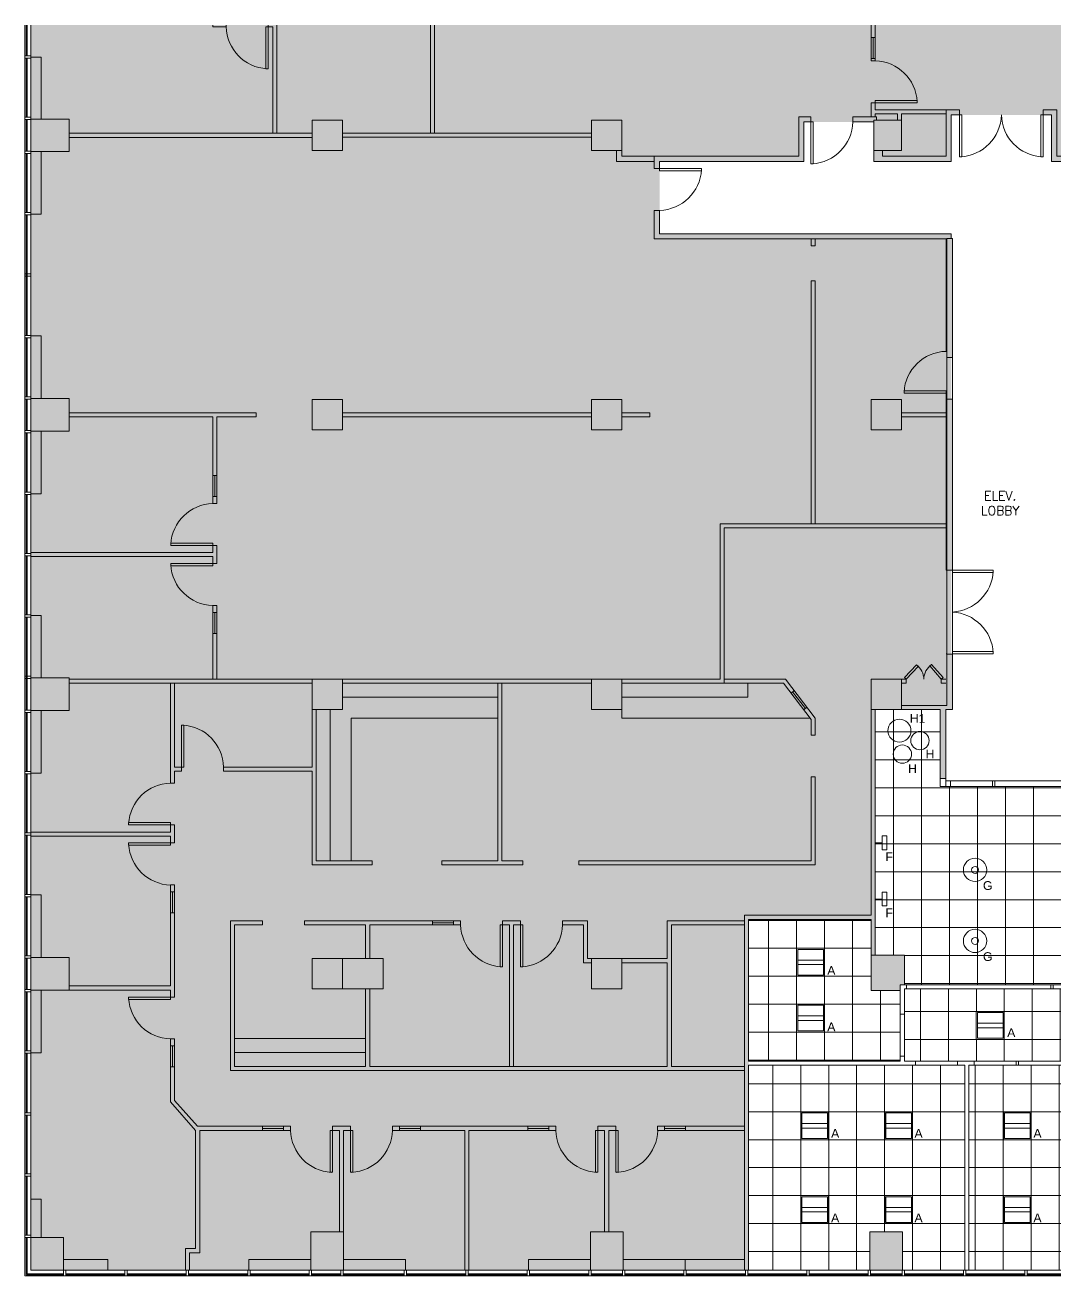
# Model space of a CAD drawing. Header units: inches. Extents: x -1086 to 2773, y -541 to 533.
# Drawn here: x -1086 to -202, y -541 to 533 of the extents above; entities that cross this region are included whole.
import ezdxf

# ---------------------------------------------------------------- set-up
doc = ezdxf.new("R2010")
doc.units = ezdxf.units.IN
doc.header["$MEASUREMENT"] = 0
for name, color, linetype, lineweight in [('A-CLNG', 13, 'Continuous', 9), ('A-CLNG-PATT', 13, 'Continuous', 9), ('A-DETL-GENF', 92, 'Continuous', 9), ('A-DETL-MBND', 5, 'Continuous', 9), ('A-GLAZ-EXST', 7, 'Continuous', 9), ('A-WALL-PATT', 111, 'Continuous', 13), ('Bb-col', 7, 'Continuous', 9), ('Bb-cor', 7, 'Continuous', 9), ('Bb-dmiz', 7, 'Continuous', 9), ('BB-Wall', 7, 'Continuous', 9), ('CAD background - for revit_dwg _2_', 8, 'Continuous', 9), ('E-LITE-EQPM', 33, 'Continuous', 9), ('E-LITE-EQPM-IDEN', 33, 'Continuous', 9), ('G-ANNO-TEXT', 231, 'Continuous', 9), ('I-ANNO-TEXT-EXST', 7, 'Continuous', 9), ('I-WALL', 2, 'Continuous', 13), ('Mullion', 7, 'Continuous', 9)]:
    doc.layers.add(name, color=color, linetype=linetype, lineweight=lineweight)
doc.styles.add('Arial', font='arial.ttf', dxfattribs={"height": 7.5})
doc.styles.add('ROMANS', font='romans__.ttf', dxfattribs={"height": 7.771445})

# ---------------------------------------------------------------- blocks, each defined once
blk = doc.blocks.new('CAD background - for revit_dwg _2_-1679633-Reflected Ceiling Plan')
at = {"lineweight": 9}
h = blk.add_hatch(color=256, dxfattribs=at)
h.paths.add_polyline_path([(1945.8, 5), (1953.5, 5), (1953.5, 38), (1925.5, 38), (1925.5, 5), (1929, 5)], flags=0)
h.paths.add_polyline_path([(1709.6, 5), (1713.1, 5), (1713.1, 38), (1685.5, 38), (1685.5, 5), (1709.6, 5)], flags=0)
h.paths.add_polyline_path([(245.5, 5), (273.5, 5), (273.5, 38), (245.5, 38)], flags=0)
h.paths.add_polyline_path([(485.5, 5), (513.5, 5), (513.5, 38), (485.5, 38)], flags=0)
h.paths.add_polyline_path([(1469.8, 5), (1473.3, 5), (1473.3, 38), (1445.5, 38), (1445.5, 5), (1469.6, 5)], flags=0)
h.paths.add_polyline_path([(2166, 5), (2194, 5), (2194, 33), (2166, 33), (2166, 23.5)], flags=0)
h.paths.add_polyline_path([(725.5, 5), (753.5, 5), (753.5, 38), (725.5, 38)], flags=0)
h.paths.add_polyline_path([(1233.5, 5), (1233.5, 38), (1205.5, 38), (1205.5, 5), (1230, 5)], flags=0)
h.paths.add_polyline_path([(965.5, 5), (993.5, 5), (993.5, 38), (965.5, 38), (965.5, 31.2)], flags=0)
h.paths.add_polyline_path([(751.5, 245), (751.5, 250), (755, 250), (755, 275.5), (726.5, 275.5), (726.5, 245)], flags=0)
h.paths.add_polyline_path([(38, 245.5), (38, 273.5), (5, 273.5), (5, 245.5)], flags=0)
h.paths.add_polyline_path([(2161, 245.5), (2194, 245.5), (2194, 273.5), (2161, 273.5), (2161, 257.8)], flags=0)
h.paths.add_polyline_path([(1945.8, 246.5), (1952.5, 246.5), (1952.5, 272.5), (1891.5, 272.5), (1891.5, 246.5), (1920.7, 246.5)], flags=0)
h.paths.add_polyline_path([(1469, 246.5), (1472.5, 246.5), (1472.5, 272.5), (1446.5, 272.5), (1446.5, 246.5), (1448.2, 246.5)], flags=0)
h.paths.add_polyline_path([(1712.5, 246.5), (1712.5, 272.5), (1686.5, 272.5), (1686.5, 246.5), (1704.7, 246.5)], flags=0)
h.paths.add_polyline_path([(1224.7, 246.5), (1232.5, 246.5), (1232.5, 272.3), (1208.8, 272.3), (1208.8, 246.5)], flags=0)
h.paths.add_polyline_path([(486.5, 246.5), (512.5, 246.5), (512.5, 272.5), (486.5, 272.5)], flags=0)
h.paths.add_polyline_path([(1017.6, 250), (1022, 250), (1022, 272.5), (970, 272.5), (970, 250)], flags=0)
h.paths.add_polyline_path([(2194, 485.5), (2194, 513.5), (2161, 513.5), (2161, 485.5)], flags=0)
h.paths.add_polyline_path([(38, 485.5), (38, 513.5), (5, 513.5), (5, 485.5)], flags=0)
h.paths.add_polyline_path([(730, 486.5), (752.5, 486.5), (752.5, 512.5), (726.5, 512.5), (726.5, 486.5)], flags=0)
h.paths.add_polyline_path([(1686.5, 486.5), (1712.5, 486.5), (1712.5, 512.5), (1686.5, 512.5), (1686.5, 495.6)], flags=0)
h.paths.add_polyline_path([(246.5, 486.5), (272.5, 486.5), (272.5, 512.5), (246.5, 512.5)], flags=0)
h.paths.add_polyline_path([(1942.6, 486.5), (1952.5, 486.5), (1952.5, 512.5), (1926.5, 512.5), (1926.5, 486.5)], flags=0)
h.paths.add_polyline_path([(1472.5, 486.5), (1476.8, 486.5), (1476.8, 512.5), (1450.8, 512.5), (1450.8, 486.5), (1457.4, 486.5)], flags=0)
h.paths.add_polyline_path([(486.5, 486.5), (512.5, 486.5), (512.5, 512.5), (486.5, 512.5)], flags=0)
h.paths.add_polyline_path([(38, 725.5), (38, 753.5), (5, 753.5), (5, 725.5)], flags=0)
h.paths.add_polyline_path([(2161, 725.5), (2194, 725.5), (2194, 753.5), (2161, 753.5), (2161, 726.5)], flags=0)
h.paths.add_polyline_path([(752.5, 726.5), (752.5, 752.5), (726.5, 752.5), (726.5, 726.5)], flags=0)
h.paths.add_polyline_path([(1952.5, 726.5), (1952.5, 752.5), (1926.5, 752.5), (1926.5, 726.5)], flags=0)
h.paths.add_polyline_path([(1450.8, 726.5), (1476.8, 726.5), (1476.8, 752.5), (1450.8, 752.5)], flags=0)
h.paths.add_polyline_path([(1686.5, 726.5), (1712.5, 726.5), (1712.5, 752.5), (1686.5, 752.5)], flags=0)
h.paths.add_polyline_path([(272.5, 726.5), (272.5, 752.5), (246.5, 752.5), (246.5, 726.5)], flags=0)
h.paths.add_polyline_path([(512.5, 726.5), (512.5, 752.5), (486.5, 752.5), (486.5, 726.5)], flags=0)
h.paths.add_polyline_path([(2161, 965.5), (2194, 965.5), (2194, 993.5), (2161, 993.5), (2161, 988)], flags=0)
h.paths.add_polyline_path([(5, 965.5), (38, 965.5), (38, 993.5), (5, 993.5)], flags=0)
h.paths.add_polyline_path([(752.5, 966.5), (752.5, 992.5), (728.8, 992.5), (728.8, 966.5)], flags=0)
h.paths.add_polyline_path([(1206.5, 966.5), (1232.5, 966.5), (1232.5, 992.5), (1206.5, 992.5), (1206.5, 977.3)], flags=0)
h.paths.add_polyline_path([(246.5, 966.5), (272.5, 966.5), (272.5, 992.5), (246.5, 992.5)], flags=0)
h.paths.add_polyline_path([(1952.5, 966.5), (1952.5, 992.5), (1926.5, 992.5), (1926.5, 966.5)], flags=0)
h.paths.add_polyline_path([(1686.5, 966.5), (1712.5, 966.5), (1712.5, 992.5), (1686.5, 992.5), (1686.5, 988)], flags=0)
h.paths.add_polyline_path([(1472.5, 966.5), (1472.5, 992.5), (1446.5, 992.5), (1446.5, 966.5), (1450.8, 966.5)], flags=0)
h.paths.add_polyline_path([(992.5, 966.5), (992.5, 992.5), (966.5, 992.5), (966.5, 966.5)], flags=0)
h.paths.add_polyline_path([(512.5, 966.5), (512.5, 992.5), (486.5, 992.5), (486.5, 966.5)], flags=0)
at = {"layer": 'A-GLAZ-EXST'}
for p, q in [((1.1, 1074.2), (1.1, 1047.7)), ((1.9, 1074.2), (1.9, 1047.7)), ((1.1, 1045.7), (1.1, 995)), ((1.9, 1045.7), (1.9, 995)), ((1.1, 993), (1.1, 966)), ((1.9, 993), (1.9, 966)), ((1.1, 964), (1.1, 913.2)), ((1.9, 964), (1.9, 913.2)), ((1.1, 911.2), (1.1, 807.7)), ((1.9, 911.2), (1.9, 807.7)), ((1.1, 805.7), (1.1, 755)), ((1.9, 805.7), (1.9, 755)), ((1.1, 753), (1.1, 726)), ((1.9, 753), (1.9, 726)), ((1.1, 724), (1.1, 673.2)), ((1.9, 724), (1.9, 673.2)), ((1.1, 671.2), (1.1, 620.5)), ((1.9, 671.2), (1.9, 620.5)), ((1.1, 618.5), (1.1, 567.7)), ((1.9, 618.5), (1.9, 567.7)), ((1.1, 565.7), (1.1, 486)), ((1.9, 565.7), (1.9, 486)), ((1.1, 484), (1.1, 433.2)), ((1.9, 484), (1.9, 433.2)), ((1.1, 431.2), (1.1, 380.5)), ((1.9, 431.2), (1.9, 380.5)), ((1.1, 378.5), (1.1, 327.7)), ((1.9, 378.5), (1.9, 327.7)), ((1.1, 325.7), (1.1, 275)), ((1.9, 325.7), (1.9, 275)), ((1.1, 273), (1.1, 246)), ((1.9, 273), (1.9, 246)), ((1.1, 244), (1.1, 193.2)), ((1.9, 244), (1.9, 193.2)), ((1.1, 191.2), (1.1, 140.2)), ((1.9, 191.2), (1.9, 140.2)), ((1.1, 138.2), (1.1, 87.7)), ((1.9, 138.2), (1.9, 87.7)), ((1.1, 85.7), (1.1, 35)), ((1.9, 85.7), (1.9, 35)), ((35, 1.9), (85.7, 1.9)), ((35, 1.1), (85.7, 1.1)), ((87.7, 1.9), (138.5, 1.9)), ((87.7, 1.1), (138.5, 1.1)), ((140.5, 1.9), (191.2, 1.9)), ((140.5, 1.1), (191.2, 1.1)), ((193.2, 1.9), (244, 1.9)), ((193.2, 1.1), (244, 1.1)), ((246, 1.9), (271.1, 1.9)), ((246, 1.1), (271.1, 1.1)), ((273.1, 1.9), (325.7, 1.9)), ((273.1, 1.1), (325.7, 1.1)), ((327.7, 1.9), (378.5, 1.9)), ((327.7, 1.1), (378.5, 1.1)), ((380.5, 1.9), (431.2, 1.9)), ((380.5, 1.1), (431.2, 1.1)), ((433.2, 1.9), (484, 1.9)), ((433.2, 1.1), (484, 1.1)), ((486, 1.9), (513, 1.9)), ((486, 1.1), (513, 1.1)), ((515, 1.9), (565.7, 1.9)), ((515, 1.1), (565.7, 1.1)), ((567.7, 1.9), (618.5, 1.9)), ((567.7, 1.1), (618.5, 1.1)), ((620.5, 1.9), (671.2, 1.9)), ((620.5, 1.1), (671.2, 1.1)), ((673.2, 1.9), (724, 1.9)), ((673.2, 1.1), (724, 1.1)), ((726, 1.9), (753, 1.9)), ((726, 1.1), (753, 1.1)), ((755, 1.9), (805.7, 1.9)), ((755, 1.1), (805.7, 1.1)), ((807.7, 1.9), (858.5, 1.9)), ((807.7, 1.1), (858.5, 1.1)), ((860.5, 1.9), (911.2, 1.9)), ((860.5, 1.1), (911.2, 1.1))]:
    blk.add_line(p, q, dxfattribs=at)
at = {"layer": 'A-GLAZ-EXST', "flags": 128}
for points in [[(1.1, 33), (1.1, 1.1), (33, 1.1)], [(1.9, 33), (1.9, 1.9), (33, 1.9)]]:
    blk.add_lwpolyline(points, dxfattribs=at)
at = {"layer": 'Bb-col'}
for p, q in [((272.5, 246.5), (272.5, 272.5)), ((753.5, 5), (725.5, 5))]:
    blk.add_line(p, q, dxfattribs=at)
at = {"layer": 'Bb-col', "flags": 128}
for points in [[(5, 993.5), (5, 965.5), (38, 965.5), (38, 993.5)], [(272.5, 966.5), (272.5, 992.5), (246.5, 992.5), (246.5, 966.5)], [(512.5, 966.5), (512.5, 992.5), (486.5, 992.5), (486.5, 966.5)], [(752.5, 966.5), (752.5, 992.5), (728.8, 992.5), (728.8, 966.5)], [(5, 753.5), (5, 725.5), (38, 725.5), (38, 753.5)], [(272.5, 726.5), (272.5, 752.5), (246.5, 752.5), (246.5, 726.5)], [(512.5, 726.5), (512.5, 752.5), (486.5, 752.5), (486.5, 726.5)], [(752.5, 726.5), (752.5, 752.5), (726.5, 752.5), (726.5, 726.5)], [(5, 513.5), (5, 485.5), (38, 485.5), (38, 513.5)], [(272.5, 486.5), (272.5, 512.5), (246.5, 512.5), (246.5, 486.5)], [(512.5, 486.5), (512.5, 512.5), (486.5, 512.5), (486.5, 486.5)], [(5, 273.5), (5, 245.5), (38, 245.5), (38, 273.5)], [(246.5, 246.5), (307.5, 246.5), (307.5, 272.5), (246.5, 272.5)], [(512.5, 246.5), (512.5, 272.5), (486.5, 272.5), (486.5, 246.5)], [(5, 5), (5, 33), (33, 33), (33, 5)], [(245.5, 5), (245.5, 38), (273.5, 38), (273.5, 5)], [(485.5, 5), (485.5, 38), (513.5, 38), (513.5, 5)]]:
    blk.add_lwpolyline(points, close=True, dxfattribs=at)
blk.add_lwpolyline([(752.5, 490), (752.5, 512.5), (726.5, 512.5), (726.5, 486.5)], dxfattribs=at)
at = {"layer": 'Bb-cor'}
for p, q in [((566.8, 5), (566.8, 14)), ((617.7, 5), (33, 5)), ((753.5, 5), (725.5, 5))]:
    blk.add_line(p, q, dxfattribs=at)
at = {"layer": 'Bb-cor', "flags": 128}
for points in [[(0, 1074.2), (0, 0), (2199, 0), (2199, 1074.2)], [(5, 1074.2), (5, 33), (5, 66), (14, 66), (14, 33), (5, 33)], [(617.7, 14), (513.5, 14), (513.5, 5), (617.7, 5)]]:
    blk.add_lwpolyline(points, dxfattribs=at)
for points in [[(14, 993.5), (14, 1046.7), (5, 1046.7), (5, 993.5)], [(14, 911.7), (14, 965.5), (5, 965.5), (5, 911.7)], [(14, 753.5), (14, 807.2), (5, 807.2), (5, 753.5)], [(14, 671.7), (14, 725.5), (5, 725.5), (5, 671.7)], [(14, 513.5), (14, 567.2), (5, 567.2), (5, 513.5)], [(14, 431.7), (14, 485.5), (5, 485.5), (5, 431.7)], [(14, 273.5), (14, 327.2), (5, 327.2), (5, 273.5)], [(14, 191.7), (14, 245.5), (5, 245.5), (5, 191.7)], [(33, 14), (33, 5), (71, 5), (71, 14)], [(192.3, 14), (192.3, 5), (245.5, 5), (245.5, 14)], [(273.5, 14), (273.5, 5), (326.8, 5), (326.8, 14)], [(432.3, 14), (432.3, 5), (485.5, 5), (485.5, 14)]]:
    blk.add_lwpolyline(points, close=True, dxfattribs=at)
at = {"layer": 'Bb-dmiz'}
for p, q in [((38, 981.2), (246.5, 981.2)), ((38, 977.7), (246.5, 977.7)), ((272.5, 981.3), (486.5, 981.3)), ((272.5, 977.8), (486.5, 977.8)), ((791.3, 606.1), (790.8, 606.1)), ((790.8, 534.1), (791.3, 534.1)), ((38, 512.5), (246.5, 512.5)), ((38, 509), (246.5, 509)), ((272.5, 512.5), (486.5, 512.5)), ((272.5, 509), (486.5, 509))]:
    blk.add_line(p, q, dxfattribs=at)
at = {"layer": 'Bb-dmiz', "flags": 128}
for points in [[(736.3, 966.5), (736.3, 961.5), (790.8, 961.5), (790.8, 1001.5), (802.3, 1001.5), (802.3, 961), (804.3, 961), (804.3, 997), (795.3, 997)], [(512.5, 966.5), (512.5, 961.5), (664.3, 961.5), (664.3, 995.5), (674.8, 995.5), (674.8, 955), (676.8, 955), (676.8, 991), (668.8, 991)], [(540.3, 961.5), (540.3, 951), (580.8, 951), (580.8, 949), (544.8, 949), (544.8, 957), (668.8, 957), (668.8, 991)], [(795.3, 997), (795.3, 957), (728.8, 957), (728.8, 991), (710.8, 991), (710.8, 995.5), (731, 995.5), (731, 992.5)], [(508, 966.5), (508, 957), (540.3, 957)], [(795.3, 890.8), (795.3, 895), (544.8, 895), (544.8, 915), (540.3, 915), (540.3, 890.5), (790.8, 890.5), (790.8, 794), (791.3, 794)], [(790.8, 606.1), (790.8, 760), (754.8, 760), (754.8, 758), (791.3, 758)], [(512.5, 512.5), (596.8, 512.5), (596.8, 645.9), (790.8, 645.9)], [(512.5, 509), (600.3, 509), (600.3, 642.4), (790.8, 642.4)], [(796.2, 604.1), (831.3, 604.1), (831.3, 606.1), (796.2, 606.1)], [(796.2, 534.1), (831.3, 534.1), (831.3, 536.1), (796.2, 536.1)]]:
    blk.add_lwpolyline(points, dxfattribs=at)
blk.add_lwpolyline([(881.3, 957), (881.3, 997), (872.3, 997), (872.3, 961), (874.3, 961), (874.3, 1001.5), (885.8, 1001.5), (885.8, 961.5), (1244.8, 961.5), (1244.8, 997.5), (1242.8, 997.5), (1242.8, 957)], close=True, dxfattribs=at)
at = {"layer": 'Bb-dmiz'}
for centre, start, end in [((673.7, 992), 273.2133, 358.4006), ((801.2, 998), 273.2133, 358.4006), ((875.4, 998), 181.5994, 266.7867), ((543.8, 952.1), 271.5994, 356.7867), ((791.8, 756.9), 91.5994, 176.7867), ((794.3, 607.2), 272.9582, 356.7867), ((794.3, 533), 3.2133, 87.0418)]:
    blk.add_arc(centre, 37.1, start, end, dxfattribs=at)
at = {"layer": 'BB-Wall'}
for p, q in [((216.2, 981.2), (216.2, 1074.2)), ((348.2, 981.3), (348.2, 1074.2)), ((351.7, 1074.2), (351.7, 981.3)), ((726.5, 1063.5), (730, 1063.5)), ((728.2, 1063.5), (728.2, 1045.5)), ((730, 1045.5), (726.5, 1045.5)), ((272.5, 741.3), (486.5, 741.3)), ((752.5, 741.3), (790.5, 741.3)), ((272.5, 737.8), (486.5, 737.8)), ((752.5, 737.8), (790.5, 737.8)), ((164.7, 687.3), (161.2, 687.3)), ((162.9, 669.3), (162.9, 687.3)), ((161.2, 669.3), (164.7, 669.3)), ((161.2, 569.8), (164.7, 569.8)), ((162.9, 569.8), (162.9, 551.8)), ((164.7, 551.8), (161.2, 551.8)), ((272.5, 497), (406, 497)), ((657.7, 500.6), (660.5, 502.7)), ((659.1, 501.6), (670, 487.3)), ((262, 486.5), (262, 356.5)), ((671.4, 488.4), (668.6, 486.2)), ((125, 329.8), (128.5, 329.8)), ((126.7, 329.8), (126.7, 311.8)), ((128.5, 311.8), (125, 311.8)), ((350, 301.5), (350, 305)), ((368, 303.3), (350, 303.3)), ((368, 305), (368, 301.5)), ((125, 197.5), (128.5, 197.5)), ((126.7, 197.5), (126.7, 179.5)), ((292.5, 204), (180, 204)), ((292.5, 192), (180, 192)), ((128.5, 179.5), (125, 179.5)), ((204, 125), (204, 128.5)), ((222, 126.7), (204, 126.7)), ((222, 128.5), (222, 125)), ((321.5, 128.5), (321.5, 125)), ((321.5, 126.7), (339.5, 126.7)), ((339.5, 125), (339.5, 128.5)), ((431.7, 125), (431.7, 128.5)), ((449.7, 126.7), (431.7, 126.7)), ((449.7, 128.5), (449.7, 125)), ((549.2, 128.5), (549.2, 125)), ((549.2, 126.7), (567.2, 126.7)), ((567.2, 125), (567.2, 128.5))]:
    blk.add_line(p, q, dxfattribs=at)
at = {"layer": 'BB-Wall', "flags": 128}
for points in [[(161.2, 1074.2), (161.2, 1072.7), (172.7, 1072.7), (172.7, 1074.2)], [(208.7, 1074.2), (208.7, 1036.7), (206.7, 1036.7), (206.7, 1072.7), (212.7, 1072.7), (212.7, 981.2)], [(730, 1074.2), (730, 1043.5), (726.5, 1043.5), (726.5, 1074.2)], [(726.5, 995.5), (726.5, 1007.5), (766, 1007.5), (766, 1009.5), (730, 1009.5), (730, 1001.5), (790.8, 1001.5)], [(749, 992.5), (749, 998), (730, 998), (730, 995.5)], [(790.8, 998), (752.5, 998), (752.5, 992.5)], [(675, 890.5), (675, 884.5), (678.5, 884.5), (678.5, 890.5)], [(678.5, 645.9), (678.5, 854.5), (675, 854.5), (675, 645.9)], [(38, 737.8), (161.2, 737.8), (161.2, 663.3), (164.7, 663.3), (164.7, 737.8), (198.5, 737.8), (198.5, 741.3), (38, 741.3)], [(512.5, 737.8), (536.5, 737.8), (536.5, 741.3), (512.5, 741.3)], [(5, 621.3), (161.2, 621.3), (161.2, 629.3), (125.2, 629.3), (125.2, 627.3), (164.7, 627.3), (164.7, 611.8), (125.2, 611.8), (125.2, 609.8), (161.2, 609.8), (161.2, 617.7), (5, 617.7)], [(164.7, 512.5), (164.7, 575.8), (161.2, 575.8), (161.2, 512.5)], [(752.5, 509), (756.7, 509), (756.7, 512.5), (767, 523.4), (765.5, 524.8), (755.2, 513.9), (756.7, 512.5), (752.5, 512.5)], [(125, 509), (125, 423.3), (128.5, 423.3), (128.5, 433.5), (134.5, 433.5), (134.5, 473), (136.5, 473), (136.5, 437), (128.5, 437), (128.5, 509)], [(406, 509), (406, 356.5), (358, 356.5), (358, 353), (427.5, 353), (427.5, 356.5), (409.5, 356.5), (409.5, 509)], [(620.5, 509), (620.5, 497), (512.5, 497)], [(600.3, 509), (651.3, 509), (675, 477.8), (675, 464.5), (678.5, 464.5), (678.5, 479), (653, 512.5), (600.3, 512.5)], [(790.5, 509), (786.7, 509), (786.7, 512.5), (790.5, 512.5)], [(246.5, 486.5), (246.5, 437), (170.5, 437), (170.5, 433.5), (246.5, 433.5), (246.5, 353), (298, 353), (298, 356.5), (250, 356.5), (250, 486.5)], [(512.5, 486.5), (512.5, 479), (674.1, 479)], [(406, 479), (280, 479), (280, 356.5)], [(5, 377.7), (125, 377.7), (125, 369.8), (89, 369.8), (89, 371.8), (128.5, 371.8), (128.5, 387.3), (89, 387.3), (89, 389.3), (125, 389.3), (125, 381.2), (5, 381.2)], [(38, 249), (125, 249), (125, 335.8), (128.5, 335.8), (128.5, 239.5)], [(617.7, 176.5), (176.5, 176.5), (176.5, 305), (204, 305), (204, 301.5)], [(292.5, 246.5), (292.5, 180), (180, 180), (180, 301.5), (204, 301.5)], [(296, 272.5), (296, 301.5), (374, 301.5), (374, 305), (240, 305), (240, 301.5), (292.5, 301.5), (292.5, 272.5)], [(416, 180), (416, 301.5), (408, 301.5), (408, 265.5), (410, 265.5), (410, 305), (425.5, 305), (425.5, 265.5), (427.5, 265.5), (427.5, 301.5), (419.5, 301.5), (419.5, 180)], [(486.5, 269), (479.5, 269), (479.5, 301.5), (461.5, 301.5), (461.5, 305), (483, 305), (483, 272.5), (486.5, 272.5)], [(617.7, 305), (551.5, 305), (551.5, 272.5), (512.5, 272.5)], [(617.7, 180), (555, 180), (555, 301.5), (617.7, 301.5)], [(512.5, 269), (551.5, 269), (551.5, 180), (296, 180), (296, 246.5)], [(128.5, 239.5), (89, 239.5), (89, 237.5), (125, 237.5), (125, 245.5), (38, 245.5)], [(137.7, 5), (137.7, 23.5), (146.5, 23.5), (146.5, 125), (125, 149.5), (125, 203.5), (128.5, 203.5), (128.5, 150.8), (148.1, 128.5), (228, 128.5), (228, 125), (150, 125), (150, 20), (141.2, 20), (141.2, 5)], [(270, 38), (270, 125), (262, 125), (262, 89), (264, 89), (264, 128.5), (279.5, 128.5), (279.5, 89), (281.5, 89), (281.5, 125), (273.5, 125), (273.5, 38)], [(377.7, 5), (377.7, 125), (315.5, 125), (315.5, 128.5)], [(381.2, 5), (381.2, 125), (455.7, 125), (455.7, 128.5), (315.5, 128.5)], [(497.7, 38), (497.7, 125), (489.7, 125), (489.7, 89), (491.7, 89), (491.7, 128.5), (507.2, 128.5), (507.2, 89), (509.2, 89), (509.2, 125), (501.2, 125), (501.2, 38)], [(617.7, 125), (543.2, 125), (543.2, 128.5), (617.7, 128.5)]]:
    blk.add_lwpolyline(points, dxfattribs=at)
for points in [[(786.7, 512.5), (788.2, 513.8), (778.3, 525.1), (776.8, 523.8)], [(678.5, 353), (475.5, 353), (475.5, 356.5), (675, 356.5), (675, 428.5), (678.5, 428.5)]]:
    blk.add_lwpolyline(points, close=True, dxfattribs=at)
at = {"layer": 'BB-Wall'}
for centre, radius, start, end in [((209.8, 1073.7), 37.1, 181.5994, 266.7867), ((729, 1006.4), 37.1, 3.2133, 88.4006), ((162.2, 626.2), 37.1, 91.5994, 176.7867), ((162.2, 612.8), 37.1, 183.2133, 268.4006), ((756.5, 512.4), 15.2, 0.3085, 53.8738), ((786.9, 512.4), 15.2, 123.7177, 179.6632), ((133.4, 436), 37.1, 1.5994, 86.7867), ((126, 386.2), 37.1, 91.5994, 176.7867), ((126, 372.8), 37.1, 183.2133, 268.4006), ((411.1, 302.5), 37.1, 181.5994, 266.7867), ((424.4, 302.5), 37.1, 273.2133, 358.4006), ((126, 240.6), 37.1, 183.2133, 268.4006), ((265.1, 126), 37.1, 181.5994, 266.7867), ((278.4, 126), 37.1, 273.2133, 358.4006), ((492.8, 126), 37.1, 181.5994, 266.7867), ((506.2, 126), 37.1, 273.2133, 358.4006)]:
    blk.add_arc(centre, radius, start, end, dxfattribs=at)
at = {"layer": 'Mullion'}
for p, q in [((5, 1047.7), (0, 1047.7)), ((5, 1045.7), (0, 1045.7)), ((5, 995), (0, 995)), ((5, 993), (0, 993)), ((5, 966), (0, 966)), ((5, 964), (0, 964)), ((5, 913.2), (0, 913.2)), ((5, 911.2), (0, 911.2)), ((5, 860.5), (0, 860.5)), ((5, 858.5), (0, 858.5)), ((5, 807.7), (0, 807.7)), ((5, 805.7), (0, 805.7)), ((5, 755), (0, 755)), ((5, 753), (0, 753)), ((5, 726), (0, 726)), ((5, 724), (0, 724)), ((5, 673.2), (0, 673.2)), ((5, 671.2), (0, 671.2)), ((5, 620.5), (0, 620.5)), ((5, 618.5), (0, 618.5)), ((5, 567.7), (0, 567.7)), ((5, 565.7), (0, 565.7)), ((5, 515), (0, 515)), ((5, 513), (0, 513)), ((5, 486), (0, 486)), ((5, 484), (0, 484)), ((5, 433.2), (0, 433.2)), ((5, 431.2), (0, 431.2)), ((5, 380.5), (0, 380.5)), ((5, 378.5), (0, 378.5)), ((5, 327.7), (0, 327.7)), ((5, 325.7), (0, 325.7)), ((5, 275), (0, 275)), ((5, 273), (0, 273)), ((5, 246), (0, 246)), ((5, 244), (0, 244)), ((5, 193.2), (0, 193.2)), ((5, 191.2), (0, 191.2)), ((5, 140.2), (0, 140.2)), ((5, 138.2), (0, 138.2)), ((5, 87.7), (0, 87.7)), ((5, 85.7), (0, 85.7)), ((5, 35), (0, 35)), ((5, 33), (0, 33)), ((33, 0), (33, 5)), ((35, 0), (35, 5)), ((85.7, 0), (85.7, 5)), ((87.7, 0), (87.7, 5)), ((138.5, 5), (138.5, 0)), ((140.5, 5), (140.5, 0)), ((191.2, 5), (191.2, 0)), ((193.2, 5), (193.2, 0)), ((244, 0), (244, 5)), ((246, 0), (246, 5)), ((271.1, 0), (271.1, 5)), ((273.1, 0), (273.1, 5)), ((325.7, 0), (325.7, 5)), ((327.7, 0), (327.7, 5)), ((378.5, 5), (378.5, 0)), ((380.5, 5), (380.5, 0)), ((431.2, 0), (431.2, 5)), ((433.2, 0), (433.2, 5)), ((484, 0), (484, 5)), ((486, 0), (486, 5)), ((513, 0), (513, 5)), ((515, 0), (515, 5)), ((565.7, 0), (565.7, 5)), ((567.7, 0), (567.7, 5)), ((618.5, 5), (618.5, 0)), ((620.5, 5), (620.5, 0)), ((671.2, 0), (671.2, 5)), ((673.2, 0), (673.2, 5)), ((724, 0), (724, 5)), ((726, 0), (726, 5)), ((753, 0), (753, 5)), ((755, 0), (755, 5)), ((805.7, 0), (805.7, 5)), ((807.7, 0), (807.7, 5)), ((858.5, 5), (858.5, 0)), ((860.5, 5), (860.5, 0))]:
    blk.add_line(p, q, dxfattribs=at)
at = {"layer": 'I-ANNO-TEXT-EXST', "insert": (837.3, 673.8), "char_height": 7.77, "width": 47.934, "attachment_point": 2, "line_spacing_factor": 0.983083, "style": 'ROMANS'}
blk.add_mtext('ELEV.\\PLOBBY', dxfattribs=at)
blk = doc.blocks.new('Rectangular Ceiling Light - Recessed - New 2_x2_ - BASKET-1723450-Reflected Ceiling Plan')
at = {"layer": 'E-LITE-EQPM', "lineweight": 20}
for p, q in [((-12.7, -14.3), (-12.7, 9.7)), ((-12.7, 9.7), (11.3, 9.7)), ((-11.7, -13.3), (-11.7, 8.7)), ((-11.7, 8.7), (10.3, 8.7)), ((10.3, 8.7), (10.3, -13.3)), ((11.3, 9.7), (11.3, -14.3)), ((10.3, -0.4), (-11.7, -0.4)), ((10.3, -4.3), (-11.7, -4.3)), ((11.3, -14.3), (-12.7, -14.3)), ((10.3, -13.3), (-11.7, -13.3))]:
    blk.add_line(p, q, dxfattribs=at)
blk = doc.blocks.new('Rectangular Ceiling Light - Recessed - New 2_x2_ - BASKET-1724026-Reflected Ceiling Plan')
at = {"layer": 'E-LITE-EQPM', "lineweight": 20}
for p, q in [((-12.7, -14.3), (-12.7, 9.7)), ((-12.7, 9.7), (11.3, 9.7)), ((-11.7, -13.3), (-11.7, 8.7)), ((-11.7, 8.7), (10.3, 8.7)), ((10.3, 8.7), (10.3, -13.3)), ((11.3, 9.7), (11.3, -14.3)), ((10.3, -0.4), (-11.7, -0.4)), ((10.3, -4.3), (-11.7, -4.3)), ((11.3, -14.3), (-12.7, -14.3)), ((10.3, -13.3), (-11.7, -13.3))]:
    blk.add_line(p, q, dxfattribs=at)

msp = doc.modelspace()

# ---------------------------------------------------------------- hatches: boundary and pattern name
at = {"layer": 'A-CLNG-PATT', "lineweight": 13}
h = msp.add_hatch(dxfattribs=at)
h.set_pattern_fill('FP_22', color=256, style=0, pattern_type=2)
h.set_pattern_definition([(0, (306.29, -193.888), (0, -24), []), (270, (306.29, -193.888), (-24, -1e-15), [])])
h.paths.add_polyline_path([(-121, -356.5), (948, -356.5), (948, -70.8), (888, -70.8), (888, -294.5), (471, -294.5), (471, -51.3), (401, -51.3), (401, -64.3), (368.1, -64.3), (368.1, -115.9), (386, -115.9), (386, -294.5), (284.9, -294.5), (284.9, -203.5), (146, -203.5), (146, -263.5), (223.2, -263.5), (223.2, -294.5), (-331.5, -294.5), (-331.5, -356.5), (-123.2, -356.5)], flags=0)
h.paths.add_polyline_path([(18.3, -337.9), (18.3, -313.9), (42.3, -313.9), (42.3, -337.9)], flags=0)
h.paths.add_polyline_path([(-149.7, -337.9), (-173.7, -337.9), (-173.7, -313.9), (-149.7, -313.9)], flags=0)
h.paths.add_polyline_path([(-269.7, -337.9), (-269.7, -313.9), (-245.7, -313.9), (-245.7, -337.9)], flags=0)
h.paths.add_polyline_path([(714.3, -337.9), (714.3, -313.9), (738.3, -313.9), (738.3, -337.9), (717.2, -337.9)], flags=0)
h.paths.add_polyline_path([(642.3, -337.9), (618.3, -337.9), (618.3, -313.9), (642.3, -313.9), (642.3, -332.2)], flags=0)
h.paths.add_polyline_path([(-77.7, -337.9), (-77.7, -313.9), (-53.7, -313.9), (-53.7, -337.9)], flags=0)
h.paths.add_polyline_path([(114.3, -337.9), (114.3, -313.9), (138.3, -313.9), (138.3, -337.9)], flags=0)
h.paths.add_polyline_path([(450.3, -337.9), (426.3, -337.9), (426.3, -313.9), (450.3, -313.9), (450.3, -334.7)], flags=0)
h.paths.add_polyline_path([(522.3, -337.9), (522.3, -313.9), (546.3, -313.9), (546.3, -337.9)], flags=0)
h.paths.add_polyline_path([(234.3, -337.9), (234.3, -313.9), (258.3, -313.9), (258.3, -337.9)], flags=0)
h.paths.add_polyline_path([(330.3, -337.9), (330.3, -313.9), (354.3, -313.9), (354.3, -337.9)], flags=0)
h.paths.add_polyline_path([(810.3, -337.9), (810.3, -313.9), (834.3, -313.9), (834.3, -337.9)], flags=0)
h.paths.add_polyline_path([(219.6, -291), (219.7, -291), (219.7, -267), (149.5, -267), (149.5, -291), (219, -291)], flags=0)
h.paths.add_polyline_path([(866, -291), (884.5, -291), (884.5, -272), (866, -272)], flags=0)
h.paths.add_polyline_path([(866, -268.5), (884.5, -268.5), (884.5, -163.5), (860.5, -163.5), (860.5, -268.5), (866, -268.5)], flags=0)
h.paths.add_polyline_path([(432.9, -265.9), (426.3, -265.9), (426.3, -241.9), (450.3, -241.9), (450.3, -265.9)], flags=0)
h.paths.add_polyline_path([(930.3, -241.9), (906.3, -241.9), (906.3, -217.9), (930.3, -217.9)], flags=0)
h.paths.add_polyline_path([(258.3, -241.9), (234.3, -241.9), (234.3, -217.9), (258.3, -217.9)], flags=0)
h.paths.add_polyline_path([(186.3, -241.9), (162.3, -241.9), (162.3, -217.9), (186.3, -217.9)], flags=0)
h.paths.add_polyline_path([(432.9, -193.9), (426.3, -193.9), (426.3, -169.9), (450.3, -169.9), (450.3, -193.9)], flags=0)
h.paths.add_polyline_path([(866, -160), (884.5, -160), (884.5, -54.5), (860.5, -54.5), (860.5, -160)], flags=0)
h.paths.add_polyline_path([(930.3, -145.9), (906.3, -145.9), (906.3, -121.9), (930.3, -121.9)], flags=0)
h.paths.add_polyline_path([(432.9, -121.9), (426.3, -121.9), (426.3, -97.9), (450.3, -97.9), (450.3, -121.9), (435.4, -121.9)], flags=0)
h.paths.add_polyline_path([(935.3, -67.3), (948, -67.3), (948, -43.3), (888, -43.3), (888, -67.3), (930.5, -67.3)], flags=0)
h.paths.add_polyline_path([(369.1, -60.8), (397.5, -60.8), (397.5, -54.5), (368.1, -54.5), (368.1, -60.8)], flags=0)
h.paths.add_polyline_path([(866, -51), (884.5, -51), (884.5, -43.3), (866, -43.3)], flags=0)
h = msp.add_hatch(dxfattribs=at)
h.set_pattern_fill('FP_23', color=256, style=0, pattern_type=2)
h.set_pattern_definition([(90, (-268.726, -145.888), (24, -1e-15), []), (0, (-268.726, -145.888), (0, -24), [])])
h.paths.add_polyline_path([(-161, -291), (-161, -120.8), (-300.7, -120.8), (-300.7, -54.5), (-356.5, -54.5), (-356.5, -265.5), (-331.5, -265.5), (-331.5, -291), (-167.7, -291)], flags=0)
h = msp.add_hatch(dxfattribs=at)
h.set_pattern_fill('FP_9', color=256, style=0, pattern_type=2)
h.set_pattern_definition([(0, (-400.085, -283.638), (0, -24), []), (270, (-400.085, -283.638), (-24, -1e-15), [])])
h.paths.add_polyline_path([(-349.1, -356.5), (-335, -356.5), (-335, -296), (-360, -296), (-360, -234.8), (-465.2, -234.8), (-465.2, -356.5), (-360, -356.5)], flags=0)
h = msp.add_hatch(dxfattribs=at)
h.set_pattern_fill('FP_10', color=256, style=0, pattern_type=2)
h.set_pattern_definition([(0, (-372.46, -448.013), (0, -24), []), (270, (-372.46, -448.013), (-24, -1e-15), [])])
h.paths.add_polyline_path([(-324.5, -536), (-279.7, -536), (-279.7, -360), (-465.2, -360), (-465.2, -536), (-361, -536), (-361, -503), (-333, -503), (-333, -536)], flags=0)
h.paths.add_polyline_path([(-348.5, -496), (-348.5, -472), (-324.5, -472), (-324.5, -496), (-333, -496)], flags=0)
h.paths.add_polyline_path([(-420.5, -496), (-420.5, -472), (-396.5, -472), (-396.5, -496), (-420.1, -496)], flags=0)
h.paths.add_polyline_path([(-420.5, -424), (-420.5, -400), (-396.5, -400), (-396.5, -424), (-420.1, -424)], flags=0)
h.paths.add_polyline_path([(-331.5, -424), (-348.5, -424), (-348.5, -400), (-324.5, -400), (-324.5, -424)], flags=0)
h = msp.add_hatch(dxfattribs=at)
h.set_pattern_fill('FP_4', color=256, style=0, pattern_type=2)
h.set_pattern_definition([(90, (-198.585, -448.013), (24, -1e-15), []), (0, (-198.585, -448.013), (0, -24), [])])
h.paths.add_polyline_path([(-235.5, -536), (-121, -536), (-121, -360), (-276.2, -360), (-276.2, -536), (-271.5, -536)], flags=0)
at = {"layer": 'A-DETL-GENF'}
h = msp.add_hatch(color=9, dxfattribs=at)
h.paths.add_polyline_path([(-813, -536), (-601, -536), (-601, -503), (-573, -503), (-573, -536), (-468.7, -536), (-468.7, -231.3), (-360, -231.3), (-360, -28.5), (-334, -28.5), (-334, -51), (-295.1, -51), (-295.1, -7), (-291.1, -7), (-291.1, 65), (-295.1, 65), (-295.1, 211.8), (-291.1, 211.8), (-291.1, 247.8), (-295.1, 247.8), (-295.1, 349.8), (-291.1, 349.8), (-291.1, 354.1), (-541.6, 354.1), (-541.6, 416), (-417.6, 416), (-417.6, 450), (-357.6, 450), (-357.6, 451.5), (-334, 451.5), (-334, 425.5), (-357.6, 425.5), (-357.6, 416), (-291.1, 416), (-291.1, 456), (-205.1, 456), (-205.1, 416), (299.3, 416), (299.3, 425.5), (360, 425.5), (360, 451.5), (386, 451.5), (386, 425.5), (389.3, 425.5), (389.3, 447), (449.3, 447), (449.3, 321), (364.3, 321), (364.3, 211.5), (390.3, 211.5), (390.3, 185.5), (364.3, 185.5), (364.3, 39.5), (396.5, 39.5), (396.5, -39.8), (600, -39.8), (600, -28.5), (626, -28.5), (626, -39.8), (840, -39.8), (840, -28.5), (866, -28.5), (866, -39.8), (1074.5, -39.8), (1074.5, -27.5), (1107.5, -27.5), (1107.5, 184.5), (1074.5, 184.5), (1074.5, 212.5), (1107.5, 212.5), (1107.5, 424.5), (1074.5, 424.5), (1074.5, 452.5), (1107.5, 452.5), (1107.5, 533.2), (-1081.5, 533.2), (-1081.5, 452.5), (-1048.5, 452.5), (-1048.5, 424.5), (-1081.5, 424.5), (-1081.5, 212.5), (-1048.5, 212.5), (-1048.5, 184.5), (-1081.5, 184.5), (-1081.5, -27.5), (-1048.5, -27.5), (-1048.5, -55.5), (-1081.5, -55.5), (-1081.5, -267.5), (-1048.5, -267.5), (-1048.5, -295.5), (-1081.5, -295.5), (-1081.5, -536), (-841, -536), (-841, -503), (-813, -503)], flags=0)
h.paths.add_polyline_path([(-574, -294.5), (-600, -294.5), (-600, -268.5), (-574, -268.5), (-574, -283.6)], flags=0)
h.paths.add_polyline_path([(-814, -54.5), (-840, -54.5), (-840, -28.5), (-814, -28.5)], flags=0)
h.paths.add_polyline_path([(-574, -54.5), (-600, -54.5), (-600, -28.5), (-574, -28.5)], flags=0)
h.paths.add_polyline_path([(288.4, -53.9), (291.8, -53.9), (291.8, 354.1), (185.9, 354.1), (185.9, 343.1), (250.9, 343.1), (250.9, 302), (124.9, 302), (124.9, 354.1), (-191.1, 354.1), (-191.1, -53.9), (112.9, -53.9), (112.9, -41.9), (85.1, -41.9), (85.1, 8.1), (224.9, 8.1), (224.9, -49.9), (193.9, -49.9), (193.9, -41.9), (166.9, -41.9), (166.9, -53.9), (283.5, -53.9)], flags=0)
h.paths.add_polyline_path([(-360, 185.5), (-360, 211.5), (-334, 211.5), (-334, 185.5)], flags=0)
h.paths.add_polyline_path([(626, 185.5), (600, 185.5), (600, 211.5), (626, 211.5)], flags=0)
h.paths.add_polyline_path([(-840, 185.5), (-840, 211.5), (-814, 211.5), (-814, 185.5)], flags=0)
h.paths.add_polyline_path([(866, 185.5), (840, 185.5), (840, 211.5), (866, 211.5)], flags=0)
h.paths.add_polyline_path([(-574, 185.5), (-600, 185.5), (-600, 211.5), (-574, 211.5)], flags=0)
h.paths.add_polyline_path([(866, 425.5), (840, 425.5), (840, 451.5), (866, 451.5), (866, 447)], flags=0)
h.paths.add_polyline_path([(626, 425.5), (600, 425.5), (600, 451.5), (626, 451.5), (626, 447)], flags=0)
h.paths.add_polyline_path([(-94, 425.5), (-120, 425.5), (-120, 451.5), (-94, 451.5), (-94, 447)], flags=0)
h.paths.add_polyline_path([(146, 425.5), (120, 425.5), (120, 451.5), (146, 451.5), (146, 434.8)], flags=0)
h.paths.add_polyline_path([(-840, 425.5), (-840, 451.5), (-814, 451.5), (-814, 425.5)], flags=0)
h.paths.add_polyline_path([(-600, 425.5), (-600, 451.5), (-574, 451.5), (-574, 425.5)], flags=0)
at = {"layer": 'A-WALL-PATT'}
h = msp.add_hatch(color=8, dxfattribs=at)
h.paths.add_polyline_path([(-290.3, -54.5), (-290.3, -7), (-295.1, -7), (-295.1, -54.5)], flags=0)
h.paths.add_polyline_path([(-295.1, 65), (-290.3, 65), (-290.3, 211.8), (-295.1, 211.8), (-295.1, 185.5)], flags=0)
h.paths.add_polyline_path([(-290.3, 247.8), (-290.3, 349.8), (-295.1, 349.8), (-295.1, 247.8)], flags=0)
for points in [[(-295.1, -54.5), (-295.1, -51), (-334, -51), (-334, -54.5), (-295.8, -54.5)], [(-356.5, -265.5), (-356.5, -54.5), (-360, -54.5), (-360, -265.5)], [(-299.2, -113.8), (-295.8, -113.8), (-295.8, -54.5), (-300.7, -54.5), (-300.7, -113.8)], [(-465.2, -536), (-465.2, -231.3), (-468.7, -231.3), (-468.7, -536)], [(-465.2, -234.8), (-360, -234.8), (-360, -231.3), (-465.2, -231.3)]]:
    msp.add_hatch(color=8, dxfattribs=at).paths.add_polyline_path(points, flags=0)

# ---------------------------------------------------------------- linework, layer by layer
at = {"layer": 'A-CLNG', "lineweight": 13}
for p, q in [((-356.5, -54.5), (-334, -54.5)), ((-360, -265.5), (-360, -296)), ((-331.5, -265.5), (-356.5, -265.5)), ((-331.5, -291), (-331.5, -265.5)), ((-360, -296), (-335, -296)), ((-245.7, -313.9), (-269.7, -313.9)), ((-269.7, -313.9), (-269.7, -337.9)), ((-245.7, -337.9), (-245.7, -313.9)), ((-269.7, -337.9), (-245.7, -337.9)), ((-396.5, -400), (-420.5, -400)), ((-420.5, -400), (-420.5, -424)), ((-396.5, -424), (-396.5, -400)), ((-324.5, -400), (-348.5, -400)), ((-348.5, -400), (-348.5, -424)), ((-324.5, -424), (-324.5, -400)), ((-420.5, -424), (-396.5, -424)), ((-348.5, -424), (-324.5, -424)), ((-396.5, -472), (-420.5, -472)), ((-420.5, -472), (-420.5, -496)), ((-396.5, -496), (-396.5, -472)), ((-324.5, -472), (-348.5, -472)), ((-348.5, -472), (-348.5, -496)), ((-324.5, -496), (-324.5, -472)), ((-420.5, -496), (-396.5, -496)), ((-333, -503), (-361, -503)), ((-361, -503), (-361, -536)), ((-348.5, -496), (-324.5, -496)), ((-333, -536), (-333, -503)), ((-361, -536), (-465.2, -536)), ((-279.7, -536), (-333, -536)), ((-121, -536), (-276.2, -536))]:
    msp.add_line(p, q, dxfattribs=at)
at = {"layer": 'A-DETL-MBND'}
for p, q in [((-350.5, -169), (-356.5, -169)), ((-350.5, -175), (-350.5, -163)), ((-350.5, -163), (-346.5, -163)), ((-346.5, -163), (-346.5, -175)), ((-346.5, -175), (-350.5, -175)), ((-350.5, -211.3), (-350.5, -223.3)), ((-346.5, -211.3), (-350.5, -211.3)), ((-346.5, -223.3), (-346.5, -211.3)), ((-350.5, -217.3), (-356.5, -217.3)), ((-350.5, -223.3), (-346.5, -223.3))]:
    msp.add_line(p, q, dxfattribs=at)
for centre, radius in [((-335.7, -72.8), 9.84), ((-318.1, -81.3), 7.87), ((-333.2, -92.9), 7.87), ((-270.8, -192.3), 10), ((-270.8, -192.3), 3), ((-270.8, -253.3), 10), ((-270.8, -253.3), 3)]:
    msp.add_circle(centre, radius, dxfattribs=at)
at = {"layer": 'I-WALL', "color": 250, "lineweight": 20}
for p, q in [((-295.1, 247.8), (-295.1, 349.8)), ((-295.1, 349.8), (-290.3, 349.8)), ((-290.3, 349.8), (-290.3, 247.8)), ((-290.3, 247.8), (-295.1, 247.8)), ((-295.1, 65), (-295.1, 211.8)), ((-295.1, 211.8), (-290.3, 211.8)), ((-290.3, 211.8), (-290.3, 65)), ((-290.3, 65), (-295.1, 65)), ((-295.1, -51), (-295.1, -7)), ((-295.1, -7), (-290.3, -7)), ((-290.3, -7), (-290.3, -54.5)), ((-334, -54.5), (-334, -51)), ((-334, -51), (-295.1, -51)), ((-360, -231.3), (-360, -54.5)), ((-360, -54.5), (-356.5, -54.5)), ((-356.5, -54.5), (-356.5, -265.5)), ((-300.7, -54.5), (-334, -54.5)), ((-300.7, -120.8), (-300.7, -54.5)), ((-295.8, -120.8), (-295.8, -54.5)), ((-290.3, -54.5), (-295.8, -54.5)), ((-295.8, -113.8), (-300.7, -113.8)), ((-295.8, -115.9), (-291.8, -115.9)), ((-291.8, -115.9), (-291.8, -120.8)), ((-255.8, -120.8), (-255.8, -115.9)), ((-255.8, -115.9), (-253.8, -115.9)), ((-253.8, -115.9), (-253.8, -120.8)), ((-291.8, -120.8), (-300.7, -120.8)), ((-253.8, -120.8), (-255.8, -120.8)), ((-468.7, -536), (-468.7, -231.3)), ((-468.7, -231.3), (-360, -231.3)), ((-465.2, -234.8), (-465.2, -356.5)), ((-360, -234.8), (-465.2, -234.8)), ((-360, -265.5), (-360, -234.8)), ((-356.5, -265.5), (-360, -265.5)), ((-335, -316.3), (-335, -291)), ((-335, -291), (-329.7, -291)), ((-329.7, -294.5), (-331.5, -294.5)), ((-331.5, -294.5), (-331.5, -316.3)), ((-329.7, -291), (-329.7, -294.5)), ((-205.7, -294.5), (-205.7, -291)), ((-205.7, -291), (-203.7, -291)), ((-203.7, -294.5), (-205.7, -294.5)), ((-203.7, -291), (-203.7, -294.5)), ((-331.5, -316.3), (-335, -316.3)), ((-335, -356.5), (-335, -352.3)), ((-335, -352.3), (-331.5, -352.3)), ((-331.5, -352.3), (-331.5, -356.5)), ((-465.2, -356.5), (-335, -356.5)), ((-465.2, -360), (-465.2, -536)), ((-322, -360), (-465.2, -360)), ((-331.5, -356.5), (-322, -356.5)), ((-322, -356.5), (-322, -360)), ((-286, -356.5), (-271.5, -356.5)), ((-286, -360), (-286, -356.5)), ((-279.7, -360), (-286, -360)), ((-279.7, -536), (-279.7, -360)), ((-271.5, -360), (-276.2, -360)), ((-276.2, -360), (-276.2, -536)), ((-271.5, -356.5), (-271.5, -360)), ((-235.5, -356.5), (-233.5, -356.5)), ((-235.5, -360), (-235.5, -356.5)), ((-233.5, -360), (-235.5, -360)), ((-233.5, -356.5), (-233.5, -360)), ((-465.2, -536), (-468.7, -536)), ((-276.2, -536), (-279.7, -536))]:
    msp.add_line(p, q, dxfattribs=at)
at = {"layer": 'I-WALL'}
for p, q in [((-295.1, 247.8), (-295.1, 211.8)), ((-290.3, 211.8), (-290.3, 247.8)), ((-295.1, 65), (-295.1, -7)), ((-290.3, -7), (-290.3, 65)), ((-255.8, -115.9), (-291.8, -115.9)), ((-193.1, -115.9), (-253.8, -115.9)), ((-291.8, -120.8), (-255.8, -120.8)), ((-253.8, -120.8), (-193.1, -120.8)), ((-205.7, -291), (-329.7, -291)), ((-329.7, -294.5), (-205.7, -294.5)), ((-167.7, -291), (-203.7, -291)), ((-203.7, -294.5), (-167.7, -294.5)), ((-335, -316.3), (-335, -352.3)), ((-331.5, -352.3), (-331.5, -316.3)), ((-286, -356.5), (-322, -356.5)), ((-322, -360), (-286, -360)), ((-235.5, -356.5), (-271.5, -356.5)), ((-271.5, -360), (-235.5, -360)), ((-123.2, -356.5), (-233.5, -356.5)), ((-233.5, -360), (-123.2, -360))]:
    msp.add_line(p, q, dxfattribs=at)

# ---------------------------------------------------------------- block references
at = {"layer": 'CAD background - for revit_dwg _2_', "color": 7}
msp.add_blockref('CAD background - for revit_dwg _2_-1679633-Reflected Ceiling Plan', (-1086.5, -541), dxfattribs=at)
at = {"layer": 'E-LITE-EQPM', "lineweight": 20}
for name, p in [('Rectangular Ceiling Light - Recessed - New 2_x2_ - BASKET-1724026-Reflected Ceiling Plan', (-411.3, -269.3)), ('Rectangular Ceiling Light - Recessed - New 2_x2_ - BASKET-1724026-Reflected Ceiling Plan', (-411.3, -317.3)), ('Rectangular Ceiling Light - Recessed - New 2_x2_ - BASKET-1723450-Reflected Ceiling Plan', (-257, -323.5)), ('Rectangular Ceiling Light - Recessed - New 2_x2_ - BASKET-1723450-Reflected Ceiling Plan', (-407.7, -409.7)), ('Rectangular Ceiling Light - Recessed - New 2_x2_ - BASKET-1723450-Reflected Ceiling Plan', (-335.7, -409.7)), ('Rectangular Ceiling Light - Recessed - New 2_x2_ - BASKET-1724026-Reflected Ceiling Plan', (-233.8, -409.7)), ('Rectangular Ceiling Light - Recessed - New 2_x2_ - BASKET-1723450-Reflected Ceiling Plan', (-407.7, -481.7)), ('Rectangular Ceiling Light - Recessed - New 2_x2_ - BASKET-1723450-Reflected Ceiling Plan', (-335.7, -481.7)), ('Rectangular Ceiling Light - Recessed - New 2_x2_ - BASKET-1724026-Reflected Ceiling Plan', (-233.8, -481.7))]:
    msp.add_blockref(name, p, dxfattribs=at)

# ---------------------------------------------------------------- texts
at = {"layer": 'E-LITE-EQPM-IDEN', "char_height": 7.5, "width": 8.356, "attachment_point": 2, "line_spacing_factor": 0.941778, "style": 'Arial'}
for insert in [(-394.2, -274.9), (-394.2, -323.3), (-239.7, -328.3), (-390.9, -414.8), (-319.3, -414.8), (-217.2, -414.8), (-390.9, -487.4), (-319.3, -487.4), (-217.2, -487.4)]:
    msp.add_mtext('A', dxfattribs=dict(at, insert=insert))
at = {"layer": 'G-ANNO-TEXT', "color": 7, "char_height": 7.5, "attachment_point": 1, "style": 'Arial'}
for s, insert, width in [('H1', (-326.8, -58.5), 16.665), ('H', (-313.3, -89), 9.393), ('H', (-328.3, -101.6), 9.393), ('F', (-347.7, -177.2), 7.878), ('G', (-264, -202), 9.999), ('F', (-347.7, -225.4), 7.878), ('G', (-264, -263), 9.999)]:
    msp.add_mtext(s, dxfattribs=dict(at, insert=insert, width=width))

doc.saveas('drawing.dxf')
